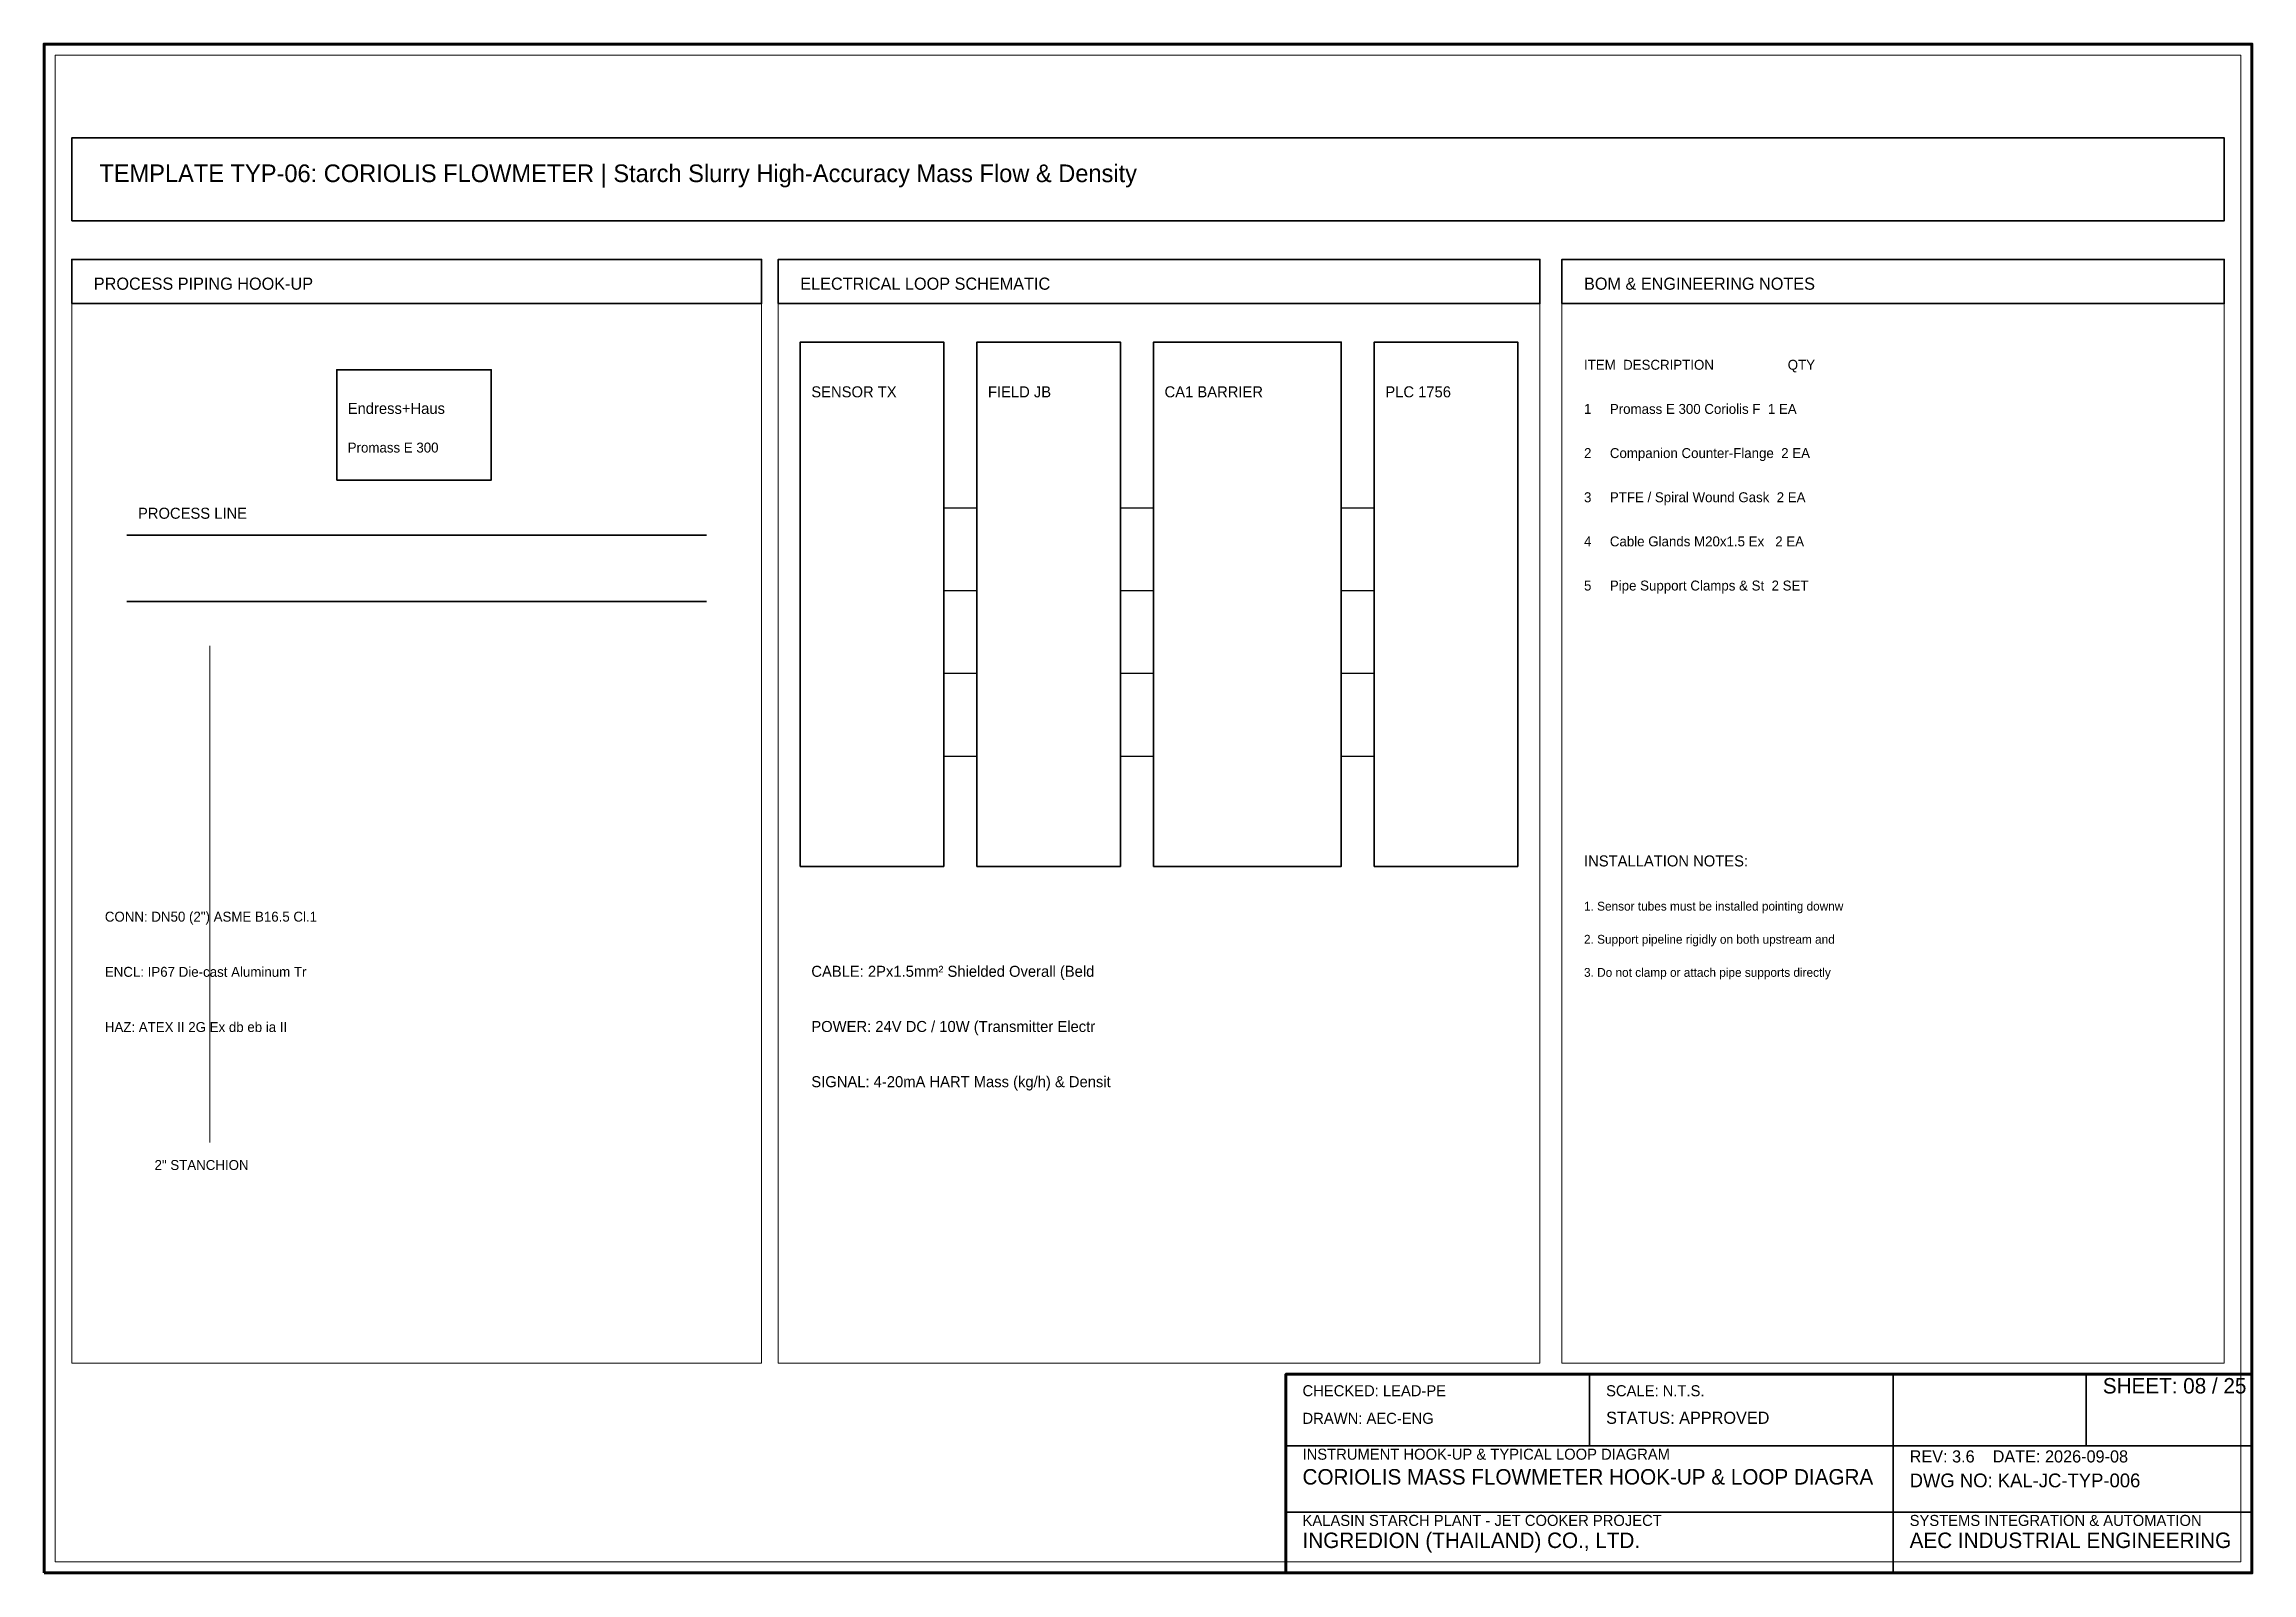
# Model space of a CAD drawing. Header units: millimetres. Extents: x 0 to 400, y 0 to 277.
import ezdxf

# ---------------------------------------------------------------- set-up
doc = ezdxf.new("R2010")
doc.units = ezdxf.units.MM
for name, color, linetype, lineweight in [('0_BORDER', 7, 'Continuous', 70), ('0_TITLE_BLOCK', 4, 'Continuous', 35), ('IE-CABLE', 6, 'Continuous', 25), ('IE-EQUIP', 2, 'Continuous', 35), ('IE-WIRE', 1, 'Continuous', 25), ('NOTATIONS', 8, 'Continuous', 18), ('RELAYS', 30, 'Continuous', 35), ('TER', 3, 'Continuous', 35), ('TEXTS', 7, 'Continuous', 25)]:
    doc.layers.add(name, color=color, linetype=linetype, lineweight=lineweight)

msp = doc.modelspace()

# ---------------------------------------------------------------- linework, layer by layer
at = {"layer": '0_BORDER'}
for points in [[(0, 0), (400, 0), (400, 277), (0, 277)], [(225, 0), (400, 0), (400, 36), (225, 36)]]:
    msp.add_lwpolyline(points, close=True, dxfattribs=at)
at = {"layer": '0_TITLE_BLOCK'}
for p, q in [((280, 23), (280, 36)), ((335, 23), (335, 36)), ((370, 23), (370, 36)), ((225, 23), (400, 23)), ((335, 0), (335, 23)), ((225, 11), (400, 11))]:
    msp.add_line(p, q, dxfattribs=at)
for points in [[(5, 230), (130, 230), (130, 238), (5, 238)], [(133, 230), (271, 230), (271, 238), (133, 238)], [(275, 230), (395, 230), (395, 238), (275, 238)]]:
    msp.add_lwpolyline(points, close=True, dxfattribs=at)
at = {"layer": 'IE-CABLE'}
for p, q in [((195, 193), (201, 193)), ((195, 178), (201, 178)), ((195, 163), (201, 163)), ((195, 148), (201, 148))]:
    msp.add_line(p, q, dxfattribs=at)
at = {"layer": 'IE-EQUIP'}
for p, q in [((15, 188), (120, 188)), ((15, 176), (120, 176))]:
    msp.add_line(p, q, dxfattribs=at)
for points in [[(5, 245), (395, 245), (395, 260), (5, 260)], [(137, 128), (163, 128), (163, 223), (137, 223)], [(241, 128), (267, 128), (267, 223), (241, 223)], [(53, 198), (81, 198), (81, 218), (53, 218)]]:
    msp.add_lwpolyline(points, close=True, dxfattribs=at)
at = {"layer": 'IE-WIRE'}
for p, q in [((163, 193), (169, 193)), ((235, 193), (241, 193)), ((163, 178), (169, 178)), ((235, 178), (241, 178)), ((163, 163), (169, 163)), ((235, 163), (241, 163)), ((163, 148), (169, 148)), ((235, 148), (241, 148))]:
    msp.add_line(p, q, dxfattribs=at)
at = {"layer": 'NOTATIONS'}
msp.add_line((30, 78), (30, 168), dxfattribs=at)
for points in [[(2, 2), (398, 2), (398, 275), (2, 275)], [(5, 38), (130, 38), (130, 238), (5, 238)], [(133, 38), (271, 38), (271, 238), (133, 238)], [(275, 38), (395, 38), (395, 238), (275, 238)]]:
    msp.add_lwpolyline(points, close=True, dxfattribs=at)
at = {"layer": 'RELAYS'}
msp.add_lwpolyline([(201, 128), (235, 128), (235, 223), (201, 223)], close=True, dxfattribs=at)
at = {"layer": 'TER'}
msp.add_lwpolyline([(169, 128), (195, 128), (195, 223), (169, 223)], close=True, dxfattribs=at)

# ---------------------------------------------------------------- texts
at = {"layer": '0_TITLE_BLOCK'}
for s, height, p in [('TEMPLATE TYP-06: CORIOLIS FLOWMETER | Starch Slurry High-Accuracy Mass Flow & Density', 3.2, (10, 252)), ('PROCESS PIPING HOOK-UP', 2.2, (9, 232.5)), ('ELECTRICAL LOOP SCHEMATIC', 2.2, (137, 232.5)), ('BOM & ENGINEERING NOTES', 2.2, (279, 232.5)), ('ITEM  DESCRIPTION                    QTY', 1.8, (279, 218)), ('INSTALLATION NOTES:', 2, (279, 128)), ('SHEET: 08 / 25', 2.8, (373, 32.5)), ('STATUS: APPROVED', 2.2, (283, 27)), ('CORIOLIS MASS FLOWMETER HOOK-UP & LOOP DIAGRA', 2.8, (228, 16)), ('INGREDION (THAILAND) CO., LTD.', 2.8, (228, 4.5)), ('AEC INDUSTRIAL ENGINEERING', 2.8, (338, 4.5))]:
    msp.add_text(s, height=height, dxfattribs=at).set_placement(p)
at = {"layer": 'IE-CABLE'}
msp.add_text('CABLE: 2Px1.5mm² Shielded Overall (Beld', height=2, dxfattribs=at).set_placement((139, 108))
at = {"layer": 'NOTATIONS'}
for s, height, p in [('Promass E 300 ', 1.8, (55, 203)), ('1. Sensor tubes must be installed pointing downw', 1.6, (279, 120)), ('2. Support pipeline rigidly on both upstream and', 1.6, (279, 114)), ('3. Do not clamp or attach pipe supports directly', 1.6, (279, 108)), ('2" STANCHION', 1.8, (20, 73))]:
    msp.add_text(s, height=height, dxfattribs=at).set_placement(p)
at = {"layer": 'TER'}
msp.add_text('FIELD JB', height=2, dxfattribs=at).set_placement((171, 213))
at = {"layer": 'TEXTS'}
for s, height, p in [('Endress+Haus', 2, (55, 210)), ('SENSOR TX', 2, (139, 213)), ('CA1 BARRIER', 2, (203, 213)), ('PLC 1756', 2, (243, 213)), ('1     Promass E 300 Coriolis F  1 EA', 1.8, (279, 210)), ('2     Companion Counter-Flange  2 EA', 1.8, (279, 202)), ('PROCESS LINE', 2, (17, 191)), ('3     PTFE / Spiral Wound Gask  2 EA', 1.8, (279, 194)), ('4     Cable Glands M20x1.5 Ex   2 EA', 1.8, (279, 186)), ('5     Pipe Support Clamps & St  2 SET', 1.8, (279, 178)), ('CONN: DN50 (2") ASME B16.5 Cl.1', 1.8, (11, 118)), ('ENCL: IP67 Die-cast Aluminum Tr', 1.8, (11, 108)), ('POWER: 24V DC / 10W (Transmitter Electr', 2, (139, 98)), ('HAZ: ATEX II 2G Ex db eb ia II', 1.8, (11, 98)), ('SIGNAL: 4-20mA HART Mass (kg/h) & Densit', 2, (139, 88)), ('CHECKED: LEAD-PE', 2, (228, 32)), ('SCALE: N.T.S.', 2, (283, 32)), ('DRAWN: AEC-ENG', 2, (228, 27)), ('INSTRUMENT HOOK-UP & TYPICAL LOOP DIAGRAM', 2, (228, 20.5)), ('REV: 3.6    DATE: 2026-09-08', 2.2, (338, 20)), ('DWG NO: KAL-JC-TYP-006', 2.5, (338, 15.5)), ('KALASIN STARCH PLANT - JET COOKER PROJECT', 2, (228, 8.5)), ('SYSTEMS INTEGRATION & AUTOMATION', 2, (338, 8.5))]:
    msp.add_text(s, height=height, dxfattribs=at).set_placement(p)

doc.saveas('drawing.dxf')
